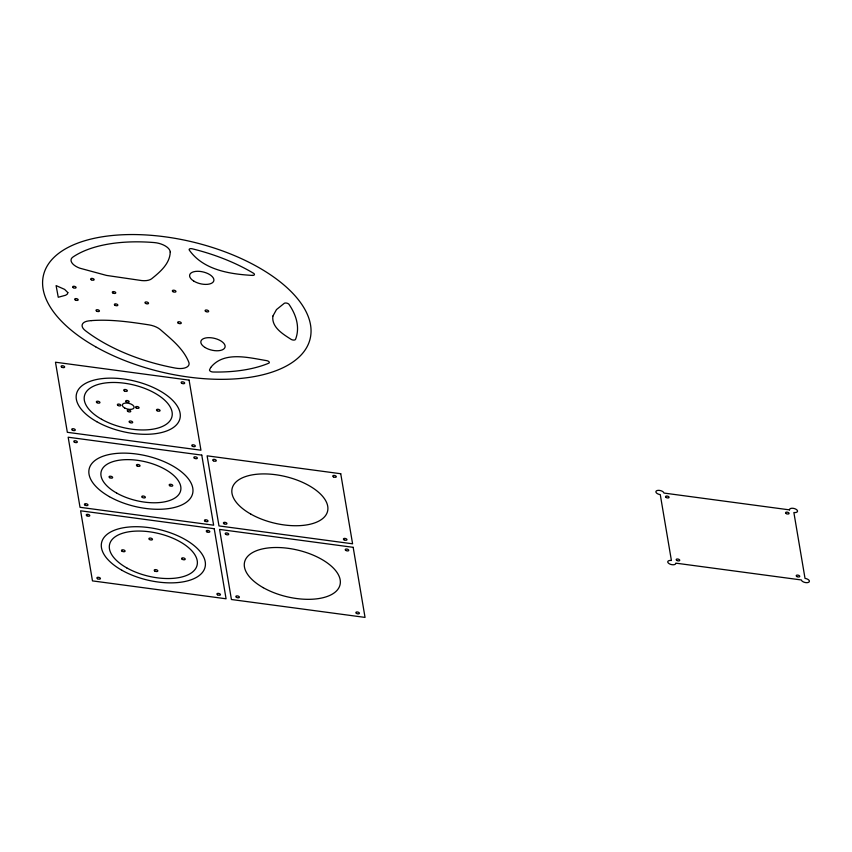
<?xml version="1.0" encoding="UTF-8"?>
<svg xmlns="http://www.w3.org/2000/svg" width="852" height="852" viewBox="0 0 852 852"><rect width="100%" height="100%" fill="white"/><g stroke="black" fill="none" stroke-linecap="round" stroke-linejoin="round"><path stroke-width="1.28" d="M170.24 252.054C169.921 263.737 159.984 272.065 151.592 278.817A13.696 6.678 13.4 0 1 141.741 280.574L106.511 275.42L79.747 268.167A13.696 6.678 13.4 0 1 72.899 257.07A123.263 60.141 13.4 0 1 154.319 242.575A13.696 6.678 13.4 0 1 170.24 252.054M67.83 292.598L67.436 293.983L65.71 295.218L58.255 297.252L56.094 285.59L64.624 289.392L67.83 292.598M272.885 316.081C271.362 327.306 283.12 334.208 291.192 339.405A2.737 1.331 13.4 0 0 295.516 339.373A123.263 60.141 13.4 0 0 289.03 304.398A2.737 1.331 13.4 0 0 286.794 303.142A2.737 1.331 13.4 0 0 284.27 303.323L276.485 309.585L272.885 316.081M210.742 367.457L209.549 369.821A2.737 1.331 13.4 0 0 212.989 372.005A123.263 60.141 13.4 0 0 268.678 363.229A2.737 1.331 13.4 0 0 269.115 361.908A2.737 1.331 13.4 0 0 266.846 360.662C248.954 357.787 223.959 350.758 210.742 367.457M91.334 320.618L88.672 320.906A13.696 6.678 13.4 0 0 85.338 330.629A123.263 60.141 13.4 0 0 175.555 368.117A13.696 6.678 13.4 0 0 188.931 362.569C183.51 348.606 171.082 339 160.155 329.447A13.696 6.678 13.4 0 0 149.249 324.91C130.122 321.95 110.717 319.17 91.334 320.618M252.426 275.409C229.795 274.142 203.34 270.02 189.304 250.115A2.737 1.331 13.4 0 1 192.137 248.773A123.263 60.141 13.4 0 1 253.449 273.215A2.737 1.331 13.4 0 1 254.365 274.727A2.737 1.331 13.4 0 1 252.426 275.409M189.091 380.12L55.486 362.217L67.34 432.305L200.944 450.207L189.091 380.12M789.516 509.879L663.921 493.052A4.111 2.002 13.4 0 0 659.554 490.411A4.111 2.002 13.4 0 0 655.902 491.977A4.111 2.002 13.4 0 0 660.268 494.618L671.408 560.499A4.111 2.002 13.4 0 0 667.755 562.064A4.111 2.002 13.4 0 0 672.121 564.706A4.111 2.002 13.4 0 0 675.774 563.14L801.37 579.967A4.111 2.002 13.4 0 0 805.736 582.608A4.111 2.002 13.4 0 0 809.389 581.043A4.111 2.002 13.4 0 0 805.023 578.401L793.872 512.521A4.111 2.002 13.4 0 0 797.525 510.955A4.111 2.002 13.4 0 0 793.169 508.314A4.111 2.002 13.4 0 0 789.516 509.879M201.775 455.117L68.171 437.214L80.024 507.302L213.639 525.194L201.775 455.117M340.736 473.733L207.121 455.831L218.975 525.918L352.59 543.81L340.736 473.733M214.225 528.709L80.62 510.806L92.474 580.894L226.078 598.786L214.225 528.709M353.175 547.325L219.571 529.422L231.424 599.51L365.039 617.402L353.175 547.325M676.882 560.478A1.81 0.884 13.4 0 0 679.726 560.382A1.81 0.884 13.4 0 0 677.276 558.997A1.81 0.884 13.4 0 0 676.882 560.478M666.232 497.515A1.81 0.884 13.4 0 0 669.076 497.419A1.81 0.884 13.4 0 0 666.626 496.034A1.81 0.884 13.4 0 0 666.232 497.515M796.908 576.559A1.81 0.884 13.4 0 0 799.74 576.463A1.81 0.884 13.4 0 0 797.291 575.079A1.81 0.884 13.4 0 0 796.908 576.559M786.258 513.596A1.81 0.884 13.4 0 0 789.09 513.5A1.81 0.884 13.4 0 0 786.641 512.116A1.81 0.884 13.4 0 0 786.258 513.596M217.526 594.792A1.81 0.884 13.4 0 0 220.434 594.803A1.81 0.884 13.4 0 0 218.101 593.354A1.81 0.884 13.4 0 0 217.526 594.792M206.876 531.829A1.81 0.884 13.4 0 0 209.784 531.84A1.81 0.884 13.4 0 0 207.451 530.402A1.81 0.884 13.4 0 0 206.876 531.829M86.851 515.748A1.81 0.884 13.4 0 0 89.758 515.758A1.81 0.884 13.4 0 0 87.436 514.32A1.81 0.884 13.4 0 0 86.851 515.748M97.501 578.71A1.81 0.884 13.4 0 0 100.408 578.721A1.81 0.884 13.4 0 0 98.086 577.273A1.81 0.884 13.4 0 0 97.501 578.71M356.477 613.408A1.81 0.884 13.4 0 0 359.384 613.419A1.81 0.884 13.4 0 0 357.052 611.97A1.81 0.884 13.4 0 0 356.477 613.408M345.827 550.445A1.81 0.884 13.4 0 0 348.734 550.456A1.81 0.884 13.4 0 0 346.402 549.018A1.81 0.884 13.4 0 0 345.827 550.445M225.801 534.364A1.81 0.884 13.4 0 0 228.709 534.374A1.81 0.884 13.4 0 0 226.387 532.937A1.81 0.884 13.4 0 0 225.801 534.364M236.451 597.327A1.81 0.884 13.4 0 0 239.359 597.337A1.81 0.884 13.4 0 0 237.037 595.889A1.81 0.884 13.4 0 0 236.451 597.327M85.051 505.119A1.81 0.884 13.4 0 0 87.958 505.13A1.81 0.884 13.4 0 0 85.637 503.681A1.81 0.884 13.4 0 0 85.051 505.119M74.401 442.156A1.81 0.884 13.4 0 0 77.308 442.167A1.81 0.884 13.4 0 0 74.987 440.729A1.81 0.884 13.4 0 0 74.401 442.156M194.426 458.238A1.81 0.884 13.4 0 0 197.334 458.248A1.81 0.884 13.4 0 0 195.001 456.81A1.81 0.884 13.4 0 0 194.426 458.238M205.076 521.2A1.81 0.884 13.4 0 0 207.984 521.211A1.81 0.884 13.4 0 0 205.651 519.763A1.81 0.884 13.4 0 0 205.076 521.2M72.367 430.132A1.81 0.884 13.4 0 0 75.274 430.132A1.81 0.884 13.4 0 0 72.953 428.694A1.81 0.884 13.4 0 0 72.367 430.132M61.717 367.169A1.81 0.884 13.4 0 0 64.624 367.18A1.81 0.884 13.4 0 0 62.302 365.732A1.81 0.884 13.4 0 0 61.717 367.169M181.742 383.251A1.81 0.884 13.4 0 0 184.65 383.262A1.81 0.884 13.4 0 0 182.317 381.813A1.81 0.884 13.4 0 0 181.742 383.251M192.392 446.203A1.81 0.884 13.4 0 0 195.3 446.214A1.81 0.884 13.4 0 0 192.967 444.776A1.81 0.884 13.4 0 0 192.392 446.203M224.001 523.735A1.81 0.884 13.4 0 0 226.92 523.746A1.81 0.884 13.4 0 0 224.587 522.308A1.81 0.884 13.4 0 0 224.001 523.735M213.362 460.783A1.81 0.884 13.4 0 0 216.27 460.783A1.81 0.884 13.4 0 0 213.937 459.345A1.81 0.884 13.4 0 0 213.362 460.783M333.377 476.854A1.81 0.884 13.4 0 0 336.284 476.864A1.81 0.884 13.4 0 0 333.963 475.427A1.81 0.884 13.4 0 0 333.377 476.854M344.027 539.817A1.81 0.884 13.4 0 0 346.934 539.827A1.81 0.884 13.4 0 0 344.613 538.379A1.81 0.884 13.4 0 0 344.027 539.817M121.868 570.254A53.175 25.943 13.4 0 0 205.012 567.368A53.175 25.943 13.4 0 0 133.168 526.76A53.175 25.943 13.4 0 0 121.868 570.254M109.418 496.663A53.175 25.943 13.4 0 0 192.573 493.777A53.175 25.943 13.4 0 0 120.728 453.168A53.175 25.943 13.4 0 0 109.418 496.663M96.734 421.676A53.175 25.943 13.4 0 0 179.889 418.79A53.175 25.943 13.4 0 0 108.044 378.182A53.175 25.943 13.4 0 0 96.734 421.676M263.247 587.678A49.065 23.941 13.4 0 0 339.98 585.015A49.065 23.941 13.4 0 0 273.684 547.548A49.065 23.941 13.4 0 0 263.247 587.678M250.797 514.086A49.065 23.941 13.4 0 0 327.53 511.424A49.065 23.941 13.4 0 0 261.234 473.957A49.065 23.941 13.4 0 0 250.797 514.086M126.724 567.869A44.954 21.928 13.4 0 0 197.036 565.43A44.954 21.928 13.4 0 0 136.288 531.094A44.954 21.928 13.4 0 0 126.724 567.869M149.494 539.508A1.853 0.905 13.4 0 0 152.465 539.518A1.853 0.905 13.4 0 0 150.09 538.049A1.853 0.905 13.4 0 0 149.494 539.508M122.102 551.255A1.853 0.905 13.4 0 0 125.063 551.265A1.853 0.905 13.4 0 0 122.699 549.796A1.853 0.905 13.4 0 0 122.102 551.255M154.83 571.053A1.853 0.905 13.4 0 0 157.801 571.064A1.853 0.905 13.4 0 0 155.426 569.594A1.853 0.905 13.4 0 0 154.83 571.053M182.221 559.306A1.853 0.905 13.4 0 0 185.193 559.317A1.853 0.905 13.4 0 0 182.818 557.847A1.853 0.905 13.4 0 0 182.221 559.306M116.713 493.084A40.853 19.926 13.4 0 0 180.592 490.869A40.853 19.926 13.4 0 0 125.404 459.665A40.853 19.926 13.4 0 0 116.713 493.084M137.055 465.916A1.853 0.905 13.4 0 0 140.016 465.927A1.853 0.905 13.4 0 0 137.641 464.457A1.853 0.905 13.4 0 0 137.055 465.916M109.652 477.663A1.853 0.905 13.4 0 0 112.624 477.674A1.853 0.905 13.4 0 0 110.249 476.204A1.853 0.905 13.4 0 0 109.652 477.663M142.38 497.462A1.853 0.905 13.4 0 0 145.351 497.472A1.853 0.905 13.4 0 0 142.976 496.002A1.853 0.905 13.4 0 0 142.38 497.462M169.782 485.715A1.853 0.905 13.4 0 0 172.743 485.725A1.853 0.905 13.4 0 0 170.368 484.255A1.853 0.905 13.4 0 0 169.782 485.715M101.601 419.28A44.954 21.928 13.4 0 0 171.902 416.841A44.954 21.928 13.4 0 0 111.154 382.505A44.954 21.928 13.4 0 0 101.601 419.28M124.36 390.93A1.853 0.905 13.4 0 0 127.331 390.94A1.853 0.905 13.4 0 0 124.956 389.47A1.853 0.905 13.4 0 0 124.36 390.93M96.968 402.666A1.853 0.905 13.4 0 0 99.929 402.676A1.853 0.905 13.4 0 0 97.565 401.207A1.853 0.905 13.4 0 0 96.968 402.666M129.696 422.464A1.853 0.905 13.4 0 0 132.667 422.475A1.853 0.905 13.4 0 0 130.292 421.005A1.853 0.905 13.4 0 0 129.696 422.464M157.098 410.728A1.853 0.905 13.4 0 0 160.059 410.728A1.853 0.905 13.4 0 0 157.684 409.269A1.853 0.905 13.4 0 0 157.098 410.728M117.959 405.456A1.779 0.873 13.4 0 0 120.814 405.467A1.779 0.873 13.4 0 0 118.524 404.05A1.779 0.873 13.4 0 0 117.959 405.456M127.885 411.463A1.779 0.873 13.4 0 0 130.739 411.473A1.779 0.873 13.4 0 0 128.46 410.057A1.779 0.873 13.4 0 0 127.885 411.463M136.192 407.906A1.779 0.873 13.4 0 0 139.046 407.906A1.779 0.873 13.4 0 0 136.767 406.489A1.779 0.873 13.4 0 0 136.192 407.906M126.266 401.899A1.779 0.873 13.4 0 0 129.121 401.899A1.779 0.873 13.4 0 0 126.841 400.493A1.779 0.873 13.4 0 0 126.266 401.899M178.292 323.196A1.853 0.905 13.4 0 0 181.263 323.196A1.853 0.905 13.4 0 0 178.888 321.737A1.853 0.905 13.4 0 0 178.292 323.196M112.89 292.981A1.779 0.873 13.4 0 0 115.744 292.992A1.779 0.873 13.4 0 0 113.454 291.576A1.779 0.873 13.4 0 0 112.89 292.981M193.787 281.096A12.418 6.06 13.4 0 0 213.692 281.16A12.418 6.06 13.4 0 0 197.77 271.287A12.418 6.06 13.4 0 0 193.787 281.096M205.012 347.467A12.418 6.06 13.4 0 0 224.917 347.531A12.418 6.06 13.4 0 0 208.996 337.658A12.418 6.06 13.4 0 0 205.012 347.467M145.564 303.397A1.853 0.905 13.4 0 0 148.525 303.408A1.853 0.905 13.4 0 0 146.161 301.938A1.853 0.905 13.4 0 0 145.564 303.397M172.956 291.65A1.853 0.905 13.4 0 0 175.927 291.661A1.853 0.905 13.4 0 0 173.552 290.191A1.853 0.905 13.4 0 0 172.956 291.65M75.306 299.968A1.779 0.873 13.4 0 0 78.16 299.979A1.779 0.873 13.4 0 0 75.871 298.562A1.779 0.873 13.4 0 0 75.306 299.968M73.219 287.667A1.779 0.873 13.4 0 0 76.073 287.678A1.779 0.873 13.4 0 0 73.794 286.261A1.779 0.873 13.4 0 0 73.219 287.667M91.27 279.775A1.779 0.873 13.4 0 0 94.125 279.786A1.779 0.873 13.4 0 0 91.846 278.37A1.779 0.873 13.4 0 0 91.27 279.775M114.967 305.282A1.779 0.873 13.4 0 0 117.821 305.293A1.779 0.873 13.4 0 0 115.542 303.876A1.779 0.873 13.4 0 0 114.967 305.282M96.574 311.108A1.779 0.873 13.4 0 0 99.428 311.118A1.779 0.873 13.4 0 0 97.139 309.702A1.779 0.873 13.4 0 0 96.574 311.108M205.694 311.449A1.853 0.905 13.4 0 0 208.655 311.459A1.853 0.905 13.4 0 0 206.28 309.99A1.853 0.905 13.4 0 0 205.694 311.449M95.648 346.785A137.065 66.871 13.4 0 0 309.99 339.352A137.065 66.871 13.4 0 0 124.797 234.673A137.065 66.871 13.4 0 0 95.648 346.785M124.637 407.97A6.049 2.95 13.4 0 0 134.105 407.639A6.049 2.95 13.4 0 0 125.926 403.017A6.049 2.95 13.4 0 0 124.637 407.97"/></g></svg>
